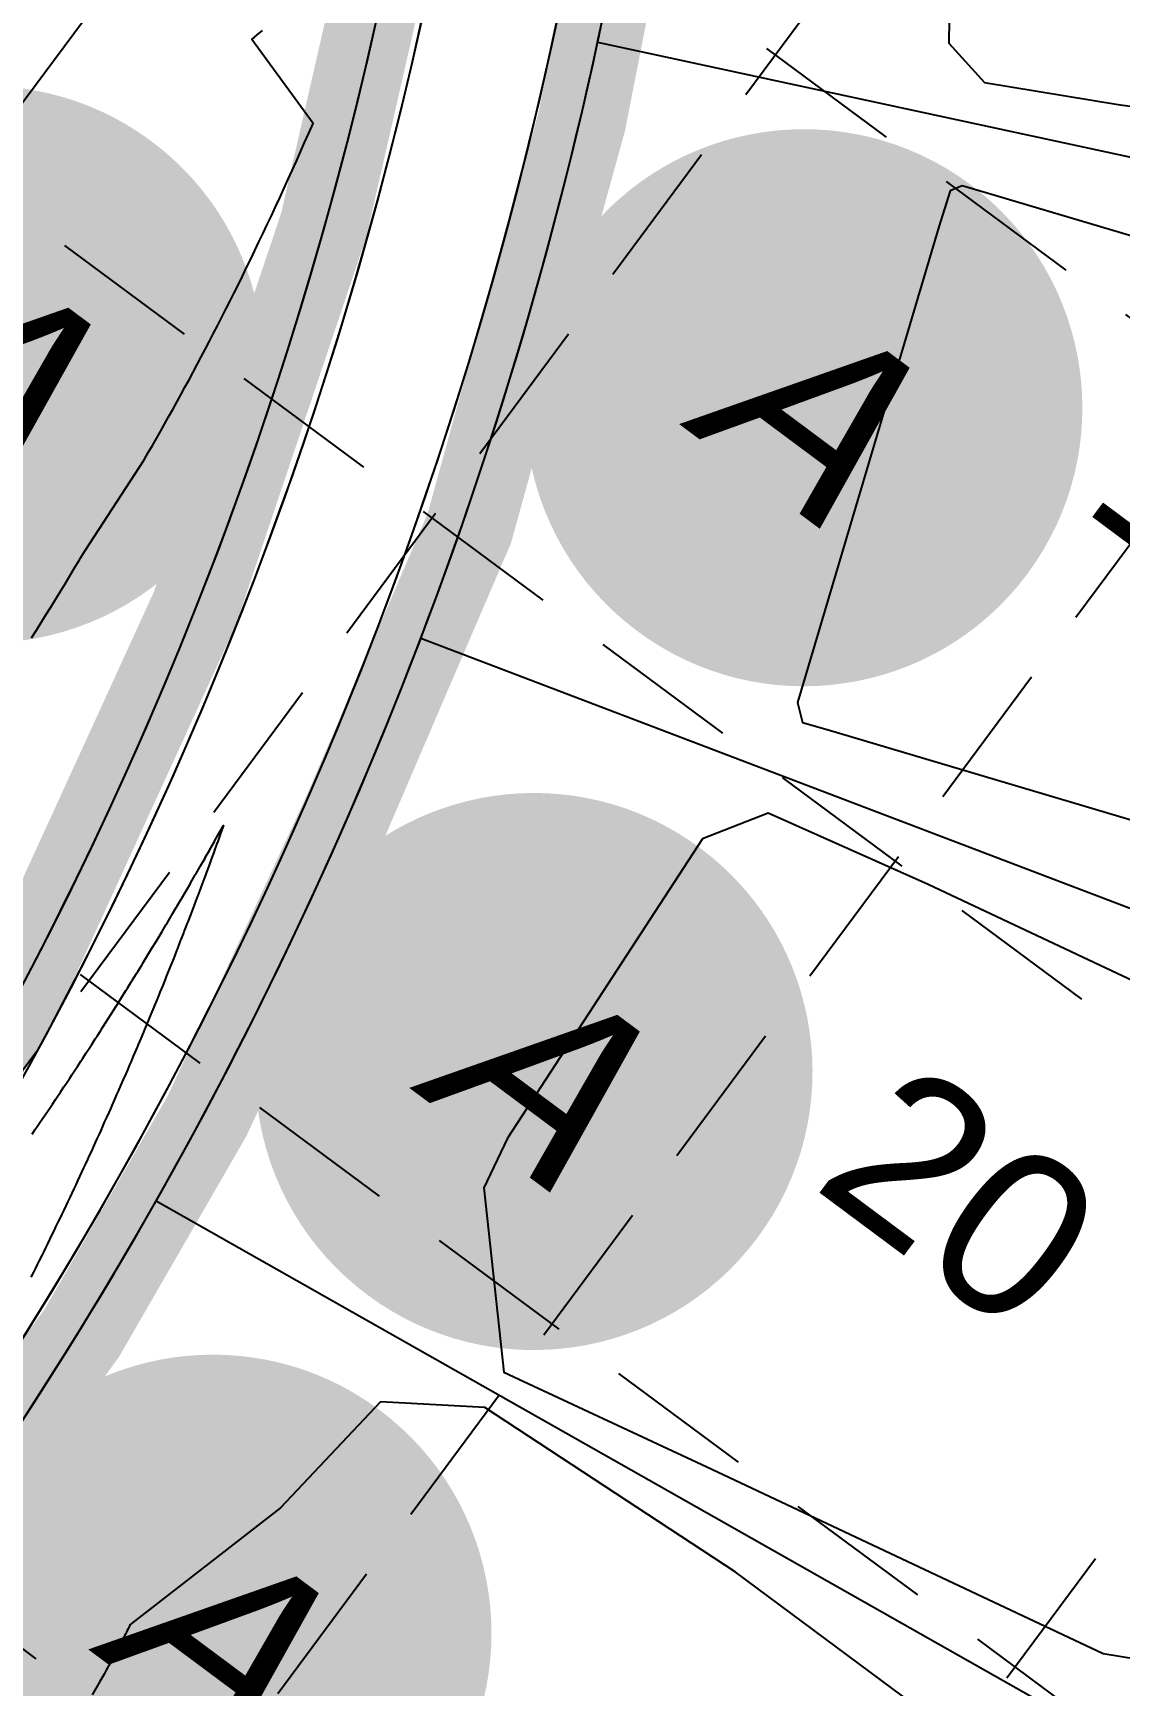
# Model space of a CAD drawing. Header units: feet. Extents: x 2260 to 6199, y 3666 to 7344.
# Drawn here: x 4487.2 to 4585.7, y 5181 to 5330.8 of the extents above; entities that cross this region are included whole.
import ezdxf
from ezdxf.enums import TextEntityAlignment as Align

# ---------------------------------------------------------------- set-up
doc = ezdxf.new("R2010")
doc.units = ezdxf.units.FT
doc.header["$LTSCALE"] = 40
doc.header["$MEASUREMENT"] = 0
doc.linetypes.add('HIDDEN', pattern=[0.375, 0.25, -0.125])
for name, color, linetype in [('ALTURA LOGO', 4, 'CONTINUOUS'), ('EOP-PROP', 4, 'CONTINUOUS'), ('EROSION BLANKETS', 84, 'CONTINUOUS'), ('FLOW-ARROWS', 253, 'CONTINUOUS'), ('GRID', 254, 'HIDDEN'), ('LOT-NOS', 4, 'CONTINUOUS'), ('lots-line', 4, 'CONTINUOUS'), ('PC', 43, 'CONTINUOUS'), ('ST-ROW', 2, 'CONTINUOUS')]:
    doc.layers.add(name, color=color, linetype=linetype)
doc.styles.add('altura', font='ARIAL.TTF', dxfattribs={"oblique": 15})
doc.styles.get("Standard").update_dxf_attribs({"font": 'ARIAL.TTF'})

msp = doc.modelspace()

# ---------------------------------------------------------------- hatches: boundary and pattern name
at = {"layer": 'ALTURA LOGO'}
h = msp.add_hatch(color=42, dxfattribs=at)
edge = h.paths.add_edge_path()
edge.add_ellipse((4482.83, 5300.78), major_axis=(15.08, 20.26), ratio=1, start_angle=-89.9995, end_angle=90.0005)
edge.add_ellipse((4482.83, 5300.78), major_axis=(15.08, 20.26), ratio=1, start_angle=89.9999, end_angle=269.9999)
h.paths.add_polyline_path([(4458.37, 5306.02), (4494.55, 5279.09), (4507.93, 5297.05), (4471.74, 5323.99)], flags=24)
h = msp.add_hatch(color=42, dxfattribs=at)
edge = h.paths.add_edge_path()
edge.add_ellipse((4557.06, 5296.86), major_axis=(15.08, 20.26), ratio=1, start_angle=-89.9995, end_angle=90.0005)
edge.add_ellipse((4557.06, 5296.86), major_axis=(15.08, 20.26), ratio=1, start_angle=89.9999, end_angle=269.9999)
h.paths.add_polyline_path([(4532.6, 5302.1), (4568.78, 5275.17), (4582.15, 5293.13), (4545.97, 5320.06)], flags=24)
h = msp.add_hatch(color=42, dxfattribs=at)
edge = h.paths.add_edge_path()
edge.add_ellipse((4532.6, 5236.67), major_axis=(15.08, 20.26), ratio=1, start_angle=-89.9995, end_angle=90.0005)
edge.add_ellipse((4532.6, 5236.67), major_axis=(15.08, 20.26), ratio=1, start_angle=89.9999, end_angle=269.9999)
h.paths.add_polyline_path([(4508.14, 5241.91), (4544.32, 5214.98), (4557.69, 5232.94), (4521.51, 5259.87)], flags=24)
h = msp.add_hatch(color=42, dxfattribs=at)
edge = h.paths.add_edge_path()
edge.add_ellipse((4503.5, 5185.74), major_axis=(15.08, 20.26), ratio=1, start_angle=-89.9995, end_angle=90.0005)
edge.add_ellipse((4503.5, 5185.74), major_axis=(15.08, 20.26), ratio=1, start_angle=89.9999, end_angle=269.9999)
h.paths.add_polyline_path([(4479.04, 5190.99), (4515.22, 5164.05), (4528.59, 5182.02), (4492.41, 5208.95)], flags=24)

# ---------------------------------------------------------------- linework, layer by layer
at = {"layer": 'EOP-PROP', "color": 7}
for radius, end in [(501.66, 5.1728), (356.66, 5.1728), (368.66, 5.1728), (356.66, 356.9668), (368.66, 355.735), (501.66, 346.5243)]:
    msp.add_arc((4174.1, 5408.6), radius, 323.3765, end, dxfattribs=at)
at = {"layer": 'EROSION BLANKETS', "const_width": 8}
for points in [[(4462.14, 5156.9), (4459, 5158.87), (4457.37, 5164.32), (4461.37, 5171.63), (4471.19, 5184.89), (4491.61, 5212.94), (4502.98, 5232.65), (4515.51, 5259.74), (4526.74, 5285.91), (4536.96, 5322.88), (4543.87, 5358.18), (4547.09, 5387.83), (4547.01, 5406.17), (4546.38, 5430.26), (4543.85, 5459.68), (4537.86, 5518.71), (4531.81, 5586.52), (4527.34, 5639.5), (4523.24, 5685.02), (4520.52, 5711.99), (4521.4, 5716.25), (4521.8, 5720.87), (4522.4, 5722.7), (4524.33, 5724.29)], [(4465.56, 5590.67), (4488.36, 5587.43), (4495.92, 5583.7), (4504.7, 5576.49), (4510.15, 5568.93), (4513.65, 5559.04), (4515.77, 5546.66), (4524.06, 5454.1), (4526.54, 5418.13), (4525.94, 5388.86), (4521.24, 5347.05), (4513.56, 5313.46), (4501.87, 5278.67), (4485.66, 5243.22), (4465.28, 5209.43)]]:
    msp.add_lwpolyline(points, dxfattribs=at)
at = {"layer": 'FLOW-ARROWS', "color": 7}
for points in [[(4559.81, 5302.75, 0, 1.67, 0), (4557.79, 5298.18, 0, 0, 0), (4552.69, 5286.68, 0, 0, 0)], [(4559.81, 5302.75, 0, 1.67, 0), (4557.79, 5298.18, 0, 0, 0), (4552.69, 5286.68, 0, 0, 0)], [(4551.33, 5270.75, 0, 1.67, 0), (4550.85, 5275.73, 0, 0, 0), (4550.45, 5279.87, 0, 0, 0)], [(4551.33, 5270.75, 0, 1.67, 0), (4550.85, 5275.73, 0, 0, 0), (4550.45, 5279.87, 0, 0, 0)], [(4582.8, 5250.14, 0, 1.67, 0), (4578.21, 5252.12, 0, 0, 0), (4562.31, 5258.94, 0, 0, 0)], [(4582.8, 5250.14, 0, 1.67, 0), (4578.21, 5252.12, 0, 0, 0), (4562.31, 5258.94, 0, 0, 0)], [(4537.79, 5241.13, 0, 1.67, 0), (4534.71, 5237.18, 0, 0, 0), (4528.83, 5229.64, 0, 0, 0)], [(4537.79, 5241.13, 0, 1.67, 0), (4534.71, 5237.18, 0, 0, 0), (4528.83, 5229.64, 0, 0, 0)], [(4525.52, 5215.98, 0, 1.67, 0), (4526.02, 5220.95, 0, 0, 0), (4526.27, 5223.49, 0, 0, 0)], [(4525.52, 5215.98, 0, 1.67, 0), (4526.02, 5220.95, 0, 0, 0), (4526.27, 5223.49, 0, 0, 0)], [(4555.45, 5193.29, 0, 1.67, 0), (4551.24, 5195.99, 0, 0, 0), (4539.88, 5203.27, 0, 0, 0)], [(4555.45, 5193.29, 0, 1.67, 0), (4551.24, 5195.99, 0, 0, 0), (4539.88, 5203.27, 0, 0, 0)], [(4516.6, 5202.43, 0, 1.67, 0), (4513.27, 5198.71, 0, 0, 0), (4504.68, 5189.12, 0, 0, 0)], [(4516.6, 5202.43, 0, 1.67, 0), (4513.27, 5198.71, 0, 0, 0), (4504.68, 5189.12, 0, 0, 0)]]:
    msp.add_lwpolyline(points, format="xyseb", dxfattribs=at)
at = {"layer": 'GRID', "linetype": 'HIDDEN', "ltscale": 1.35}
for p, q in [((2959.46, 6511.23), (5561.89, 4582.06)), ((2928.34, 6469.26), (5530.77, 4540.09)), ((2897.23, 6427.28), (5499.66, 4498.11)), ((2866.11, 6385.31), (5468.54, 4456.14)), ((5072.6, 6115.5), (3983.42, 4646.2)), ((5114.58, 6084.38), (4025.39, 4615.08)), ((5156.55, 6053.27), (4067.37, 4583.97)), ((5198.53, 6022.15), (4109.34, 4552.85))]:
    msp.add_line(p, q, dxfattribs=at)
at = {"layer": 'lots-line', "color": 7}
for p, q in [((4538.37, 5330), (4639.91, 5308.09)), ((4538.37, 5330), (4650.79, 5305.75)), ((4522.35, 5275.96), (4629.82, 5235.03)), ((4522.35, 5275.96), (4629.82, 5235.03)), ((4498.36, 5224.95), (4598.43, 5168.28)), ((4498.36, 5224.95), (4598.43, 5168.28))]:
    msp.add_line(p, q, dxfattribs=at)
for radius, end in [(372.66, 5.1728), (352.66, 5.1728), (352.66, 357.4002), (372.66, 355.3455)]:
    msp.add_arc((4174.1, 5408.6), radius, 323.3765, end, dxfattribs=at)
at = {"layer": 'PC', "color": 43, "flags": 128}
for points, elevation in [([(4571.08, 5359.33), (4570.59, 5355.75), (4570.22, 5329.91), (4573.46, 5326.34), (4585.57, 5324.35), (4632.84, 5317.82)], 548), ([(4570.59, 5355.75), (4570.22, 5329.91), (4573.46, 5326.34), (4585.57, 5324.35), (4632.84, 5317.82)], 548), ([(4487.07, 5276.01), (4487.5, 5276.69), (4487.94, 5277.38), (4488.37, 5278.07), (4488.8, 5278.77), (4489.23, 5279.48), (4489.67, 5280.18), (4490.1, 5280.9), (4490.54, 5281.62), (4490.97, 5282.34), (4491.41, 5283.07), (4491.48, 5283.2), (4491.92, 5283.93), (4497.28, 5292.15), (4497.65, 5292.79), (4498.02, 5293.43), (4498.39, 5294.07), (4498.76, 5294.72), (4499.12, 5295.37), (4499.49, 5296.03), (4499.86, 5296.7), (4500.23, 5297.36), (4500.6, 5298.04), (4500.97, 5298.72), (4501.34, 5299.4), (4501.71, 5300.09), (4502.08, 5300.79), (4502.45, 5301.49), (4502.83, 5302.2), (4503.2, 5302.91), (4503.57, 5303.62), (4503.94, 5304.35), (4504.31, 5305.08), (4504.69, 5305.81), (4505.06, 5306.55), (4505.43, 5307.29), (4505.81, 5308.05), (4506.18, 5308.8), (4506.55, 5309.57), (4506.93, 5310.34), (4507.3, 5311.11), (4507.68, 5311.89), (4508.05, 5312.68), (4508.43, 5313.47), (4508.81, 5314.27), (4509.18, 5315.08), (4509.56, 5315.89), (4509.93, 5316.71), (4510.31, 5317.54), (4510.69, 5318.37), (4511.07, 5319.21), (4511.44, 5320.06), (4511.82, 5320.91), (4512.2, 5321.77), (4512.58, 5322.64), (4507.02, 5330.24), (4507.51, 5330.66), (4508.01, 5331.08)], 548), ([(4487.07, 5276.01), (4487.5, 5276.69), (4487.94, 5277.38), (4488.37, 5278.07), (4488.8, 5278.77), (4489.23, 5279.48), (4489.67, 5280.18), (4490.1, 5280.9), (4490.54, 5281.62), (4490.97, 5282.34), (4491.41, 5283.07), (4491.48, 5283.2), (4491.92, 5283.93), (4497.28, 5292.15), (4497.65, 5292.79), (4498.02, 5293.43), (4498.39, 5294.07), (4498.76, 5294.72), (4499.12, 5295.37), (4499.49, 5296.03), (4499.86, 5296.7), (4500.23, 5297.36), (4500.6, 5298.04), (4500.97, 5298.72), (4501.34, 5299.4), (4501.71, 5300.09), (4502.08, 5300.79), (4502.45, 5301.49), (4502.83, 5302.2), (4503.2, 5302.91), (4503.57, 5303.62), (4503.94, 5304.35), (4504.31, 5305.08), (4504.69, 5305.81), (4505.06, 5306.55), (4505.43, 5307.29), (4505.81, 5308.05), (4506.18, 5308.8), (4506.55, 5309.57), (4506.93, 5310.34), (4507.3, 5311.11), (4507.68, 5311.89), (4508.05, 5312.68), (4508.43, 5313.47), (4508.81, 5314.27), (4509.18, 5315.08), (4509.56, 5315.89), (4509.93, 5316.71), (4510.31, 5317.54), (4510.69, 5318.37), (4511.07, 5319.21), (4511.44, 5320.06), (4511.82, 5320.91), (4512.2, 5321.77), (4512.58, 5322.64), (4507.02, 5330.24), (4507.51, 5330.66), (4508.01, 5331.08)], 548), ([(4628.94, 5299.9), (4573.47, 5316.38), (4571.43, 5316.99), (4570.33, 5316.54), (4569.3, 5313.26), (4556.48, 5270.12), (4556.96, 5268.32), (4559.18, 5267.67), (4614.48, 5251.24)], 548), ([(4628.94, 5299.9), (4573.47, 5316.38), (4571.43, 5316.99), (4570.33, 5316.54), (4569.3, 5313.26), (4556.48, 5270.12), (4556.96, 5268.32), (4559.18, 5267.67), (4614.48, 5251.24)], 548), ([(4608.25, 5234.82), (4568.34, 5253.63), (4553.84, 5260.09), (4547.87, 5257.78), (4530.2, 5230.63), (4528.07, 5226.11), (4529.88, 5209.4), (4548.72, 5200.62), (4584.21, 5183.9)], 548), ([(4608.25, 5234.82), (4568.34, 5253.63), (4553.84, 5260.09), (4547.87, 5257.78), (4530.2, 5230.63), (4528.07, 5226.11), (4529.88, 5209.4), (4548.72, 5200.62), (4584.21, 5183.9)], 548), ([(4487.11, 5231), (4487.36, 5231.37), (4487.57, 5231.68), (4487.83, 5232.06), (4488.03, 5232.36), (4488.3, 5232.75), (4488.5, 5233.04), (4488.77, 5233.44), (4488.96, 5233.72), (4489.23, 5234.13), (4489.42, 5234.41), (4489.68, 5234.8), (4489.71, 5234.85), (4490, 5235.29), (4490.22, 5235.62), (4490.52, 5236.06), (4490.72, 5236.38), (4491.02, 5236.83), (4491.22, 5237.13), (4491.53, 5237.6), (4491.72, 5237.89), (4492.02, 5238.37), (4492.34, 5238.85), (4492.52, 5239.13), (4492.84, 5239.63), (4493.01, 5239.89), (4493.33, 5240.4), (4493.5, 5240.65), (4493.83, 5241.17), (4493.98, 5241.41), (4494.31, 5241.93), (4494.46, 5242.17), (4494.8, 5242.7), (4494.94, 5242.92), (4495.28, 5243.46), (4495.62, 5244.02), (4495.75, 5244.22), (4496.1, 5244.79), (4496.22, 5244.98), (4496.58, 5245.56), (4496.69, 5245.74), (4497.05, 5246.32), (4497.15, 5246.5), (4497.51, 5247.09), (4497.61, 5247.25), (4497.98, 5247.85), (4498.35, 5248.46), (4498.44, 5248.61), (4498.81, 5249.23), (4498.89, 5249.37), (4499.27, 5250), (4499.35, 5250.12), (4499.73, 5250.77), (4499.79, 5250.88), (4500.18, 5251.53), (4500.24, 5251.63), (4500.63, 5252.29), (4500.68, 5252.38), (4501.07, 5253.05), (4501.47, 5253.73), (4501.51, 5253.81), (4501.91, 5254.5), (4501.95, 5254.56), (4502.35, 5255.26), (4502.38, 5255.31), (4502.79, 5256.02), (4502.81, 5256.07), (4503.22, 5256.78), (4503.24, 5256.81), (4503.65, 5257.54), (4503.66, 5257.56), (4504.07, 5258.3), (4504.45, 5258.97), (4504.19, 5258.25), (4504.19, 5258.24), (4503.91, 5257.45), (4503.9, 5257.43), (4503.62, 5256.64), (4503.61, 5256.62), (4503.32, 5255.84), (4503.31, 5255.8), (4503.03, 5255.04), (4503.01, 5254.99), (4502.73, 5254.24), (4502.71, 5254.18), (4502.43, 5253.44), (4502.41, 5253.37), (4502.13, 5252.64), (4502.1, 5252.56), (4501.83, 5251.84), (4501.8, 5251.75), (4501.53, 5251.04), (4501.49, 5250.94), (4501.22, 5250.24), (4501.18, 5250.13), (4500.91, 5249.44), (4500.87, 5249.32), (4500.6, 5248.64), (4500.55, 5248.51), (4500.29, 5247.84), (4500.24, 5247.71), (4499.98, 5247.05), (4499.92, 5246.9), (4499.86, 5246.75), (4499.6, 5246.09), (4499.34, 5245.45), (4499.28, 5245.29), (4499.21, 5245.12), (4498.95, 5244.48), (4498.7, 5243.86), (4498.63, 5243.68), (4498.38, 5243.07), (4498.3, 5242.88), (4498.05, 5242.28), (4497.97, 5242.07), (4497.88, 5241.87), (4497.64, 5241.27), (4497.4, 5240.69), (4497.3, 5240.47), (4497.21, 5240.24), (4496.97, 5239.67), (4496.73, 5239.11), (4496.63, 5238.87), (4496.4, 5238.32), (4496.29, 5238.07), (4496.06, 5237.53), (4495.95, 5237.27), (4495.72, 5236.74), (4495.6, 5236.47), (4495.38, 5235.95), (4495.26, 5235.68), (4495.13, 5235.39), (4494.91, 5234.88), (4494.78, 5234.59), (4494.56, 5234.08), (4494.35, 5233.59), (4494.21, 5233.29), (4494.07, 5232.97), (4493.86, 5232.49), (4493.66, 5232.07), (4493.53, 5231.77), (4493.33, 5231.32), (4493.19, 5231), (4492.99, 5230.56), (4492.84, 5230.23), (4492.64, 5229.8), (4492.49, 5229.46), (4492.29, 5229.05), (4492.13, 5228.7), (4491.95, 5228.29), (4491.78, 5227.93), (4491.59, 5227.53), (4491.42, 5227.16), (4491.24, 5226.77), (4491.07, 5226.4), (4490.89, 5226.02), (4490.71, 5225.63), (4490.53, 5225.26), (4490.35, 5224.87), (4490.17, 5224.5), (4489.98, 5224.1), (4489.81, 5223.75), (4489.62, 5223.34), (4489.45, 5223), (4489.25, 5222.58), (4489.09, 5222.24), (4488.88, 5221.82), (4488.72, 5221.49), (4488.51, 5221.06), (4488.35, 5220.74), (4488.14, 5220.3), (4487.99, 5219.99), (4487.76, 5219.54), (4487.61, 5219.24), (4487.39, 5218.78), (4487.24, 5218.49), (4487.01, 5218.02)], 547), ([(4487.11, 5231), (4487.36, 5231.37), (4487.57, 5231.68), (4487.83, 5232.06), (4488.03, 5232.36), (4488.3, 5232.75), (4488.5, 5233.04), (4488.77, 5233.44), (4488.96, 5233.72), (4489.23, 5234.13), (4489.42, 5234.41), (4489.68, 5234.8), (4489.71, 5234.85), (4490, 5235.29), (4490.22, 5235.62), (4490.52, 5236.06), (4490.72, 5236.38), (4491.02, 5236.83), (4491.22, 5237.13), (4491.53, 5237.6), (4491.72, 5237.89), (4492.02, 5238.37), (4492.34, 5238.85), (4492.52, 5239.13), (4492.84, 5239.63), (4493.01, 5239.89), (4493.33, 5240.4), (4493.5, 5240.65), (4493.83, 5241.17), (4493.98, 5241.41), (4494.31, 5241.93), (4494.46, 5242.17), (4494.8, 5242.7), (4494.94, 5242.92), (4495.28, 5243.46), (4495.62, 5244.02), (4495.75, 5244.22), (4496.1, 5244.79), (4496.22, 5244.98), (4496.58, 5245.56), (4496.69, 5245.74), (4497.05, 5246.32), (4497.15, 5246.5), (4497.51, 5247.09), (4497.61, 5247.25), (4497.98, 5247.85), (4498.35, 5248.46), (4498.44, 5248.61), (4498.81, 5249.23), (4498.89, 5249.37), (4499.27, 5250), (4499.35, 5250.12), (4499.73, 5250.77), (4499.79, 5250.88), (4500.18, 5251.53), (4500.24, 5251.63), (4500.63, 5252.29), (4500.68, 5252.38), (4501.07, 5253.05), (4501.47, 5253.73), (4501.51, 5253.81), (4501.91, 5254.5), (4501.95, 5254.56), (4502.35, 5255.26), (4502.38, 5255.31), (4502.79, 5256.02), (4502.81, 5256.07), (4503.22, 5256.78), (4503.24, 5256.81), (4503.65, 5257.54), (4503.66, 5257.56), (4504.07, 5258.3), (4504.45, 5258.97), (4504.19, 5258.25), (4504.19, 5258.24), (4503.91, 5257.45), (4503.9, 5257.43), (4503.62, 5256.64), (4503.61, 5256.62), (4503.32, 5255.84), (4503.31, 5255.8), (4503.03, 5255.04), (4503.01, 5254.99), (4502.73, 5254.24), (4502.71, 5254.18), (4502.43, 5253.44), (4502.41, 5253.37), (4502.13, 5252.64), (4502.1, 5252.56), (4501.83, 5251.84), (4501.8, 5251.75), (4501.53, 5251.04), (4501.49, 5250.94), (4501.22, 5250.24), (4501.18, 5250.13), (4500.91, 5249.44), (4500.87, 5249.32), (4500.6, 5248.64), (4500.55, 5248.51), (4500.29, 5247.84), (4500.24, 5247.71), (4499.98, 5247.05), (4499.92, 5246.9), (4499.86, 5246.75), (4499.6, 5246.09), (4499.34, 5245.45), (4499.28, 5245.29), (4499.21, 5245.12), (4498.95, 5244.48), (4498.7, 5243.86), (4498.63, 5243.68), (4498.38, 5243.07), (4498.3, 5242.88), (4498.05, 5242.28), (4497.97, 5242.07), (4497.88, 5241.87), (4497.64, 5241.27), (4497.4, 5240.69), (4497.3, 5240.47), (4497.21, 5240.24), (4496.97, 5239.67), (4496.73, 5239.11), (4496.63, 5238.87), (4496.4, 5238.32), (4496.29, 5238.07), (4496.06, 5237.53), (4495.95, 5237.27), (4495.72, 5236.74), (4495.6, 5236.47), (4495.38, 5235.95), (4495.26, 5235.68), (4495.13, 5235.39), (4494.91, 5234.88), (4494.78, 5234.59), (4494.56, 5234.08), (4494.35, 5233.59), (4494.21, 5233.29), (4494.07, 5232.97), (4493.86, 5232.49), (4493.66, 5232.07), (4493.53, 5231.77), (4493.33, 5231.32), (4493.19, 5231), (4492.99, 5230.56), (4492.84, 5230.23), (4492.64, 5229.8), (4492.49, 5229.46), (4492.29, 5229.05), (4492.13, 5228.7), (4491.95, 5228.29), (4491.78, 5227.93), (4491.59, 5227.53), (4491.42, 5227.16), (4491.24, 5226.77), (4491.07, 5226.4), (4490.89, 5226.02), (4490.71, 5225.63), (4490.53, 5225.26), (4490.35, 5224.87), (4490.17, 5224.5), (4489.98, 5224.1), (4489.81, 5223.75), (4489.62, 5223.34), (4489.45, 5223), (4489.25, 5222.58), (4489.09, 5222.24), (4488.88, 5221.82), (4488.72, 5221.49), (4488.51, 5221.06), (4488.35, 5220.74), (4488.14, 5220.3), (4487.99, 5219.99), (4487.76, 5219.54), (4487.61, 5219.24), (4487.39, 5218.78), (4487.24, 5218.49), (4487.01, 5218.02)], 547), ([(4577.25, 5171.69), (4550.84, 5191.31), (4528.14, 5206.21), (4518.7, 5206.72), (4509.64, 5197.12), (4495.98, 5186.49), (4495.9, 5186.32), (4495.82, 5186.15), (4495.74, 5185.99), (4495.66, 5185.82), (4495.58, 5185.66), (4495.5, 5185.51), (4495.42, 5185.35), (4495.34, 5185.19), (4495.26, 5185.04), (4495.18, 5184.89), (4495.1, 5184.74), (4495.03, 5184.59), (4494.95, 5184.44), (4494.87, 5184.29), (4494.8, 5184.15), (4494.72, 5184.01), (4494.65, 5183.86), (4494.57, 5183.72), (4494.5, 5183.59), (4494.42, 5183.45), (4494.35, 5183.31), (4494.28, 5183.18), (4494.2, 5183.05), (4494.13, 5182.91), (4494.06, 5182.78), (4493.99, 5182.65), (4493.91, 5182.53), (4493.84, 5182.4), (4493.77, 5182.28), (4493.7, 5182.15), (4493.64, 5182.04), (4493.25, 5181.35), (4492.57, 5180.16)], 548), ([(4577.25, 5171.69), (4550.84, 5191.31), (4528.14, 5206.21), (4518.7, 5206.72), (4509.64, 5197.12), (4495.98, 5186.49), (4495.9, 5186.32), (4495.82, 5186.15), (4495.74, 5185.99), (4495.66, 5185.82), (4495.58, 5185.66), (4495.5, 5185.51), (4495.42, 5185.35), (4495.34, 5185.19), (4495.26, 5185.04), (4495.18, 5184.89), (4495.1, 5184.74), (4495.03, 5184.59), (4494.95, 5184.44), (4494.87, 5184.29), (4494.8, 5184.15), (4494.72, 5184.01), (4494.65, 5183.86), (4494.57, 5183.72), (4494.5, 5183.59), (4494.42, 5183.45), (4494.35, 5183.31), (4494.28, 5183.18), (4494.2, 5183.05), (4494.13, 5182.91), (4494.06, 5182.78), (4493.99, 5182.65), (4493.91, 5182.53), (4493.84, 5182.4), (4493.77, 5182.28), (4493.7, 5182.15), (4493.64, 5182.04), (4493.25, 5181.35), (4492.57, 5180.16)], 548), ([(4584.21, 5183.9), (4590.3, 5182.9)], 548), ([(4584.21, 5183.9), (4590.3, 5182.9)], 548)]:
    msp.add_lwpolyline(points, dxfattribs=dict(at, elevation=elevation))
at = {"layer": 'ST-ROW', "color": 7}
for end in [5.1728, 347.2308]:
    msp.add_arc((4174.1, 5408.6), 487.66, 323.3765, end, dxfattribs=at)

# ---------------------------------------------------------------- texts
at = {"layer": 'ALTURA LOGO', "color": 164, "style": 'altura', "oblique": 15, "width": 1.035276}
for p in [(4477.91, 5294.56), (4552.14, 5290.63), (4527.68, 5230.44), (4498.58, 5179.52)]:
    msp.add_text('A', height=16.58, rotation=323.3354, dxfattribs=at).set_placement(p, align=Align.CENTER)
at = {"layer": 'LOT-NOS', "color": 7}
for s, p in [('19', (4595.76, 5286.97)), ('19', (4595.76, 5286.97)), ('20', (4571.47, 5225.37)), ('20', (4571.47, 5225.37))]:
    msp.add_text(s, height=15, rotation=323.3354, dxfattribs=at).set_placement(p, align=Align.MIDDLE_CENTER)

doc.saveas('drawing.dxf')
